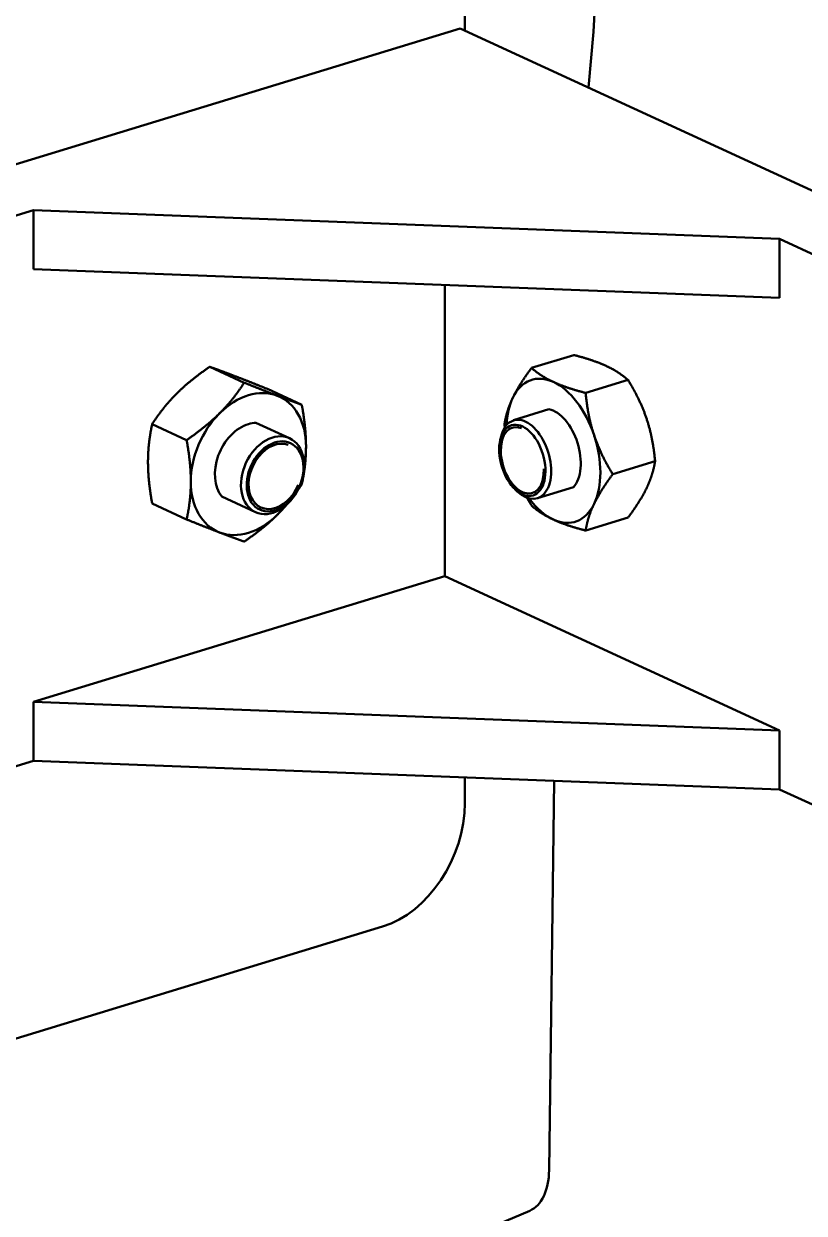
# Model space of a CAD drawing. Header units: inches. Extents: x -122986 to 27550, y -4965 to 6170.
# Drawn here: x 2909.3 to 2946.1, y 686.6 to 742.7 of the extents above; entities that cross this region are included whole.
import ezdxf

# ---------------------------------------------------------------- set-up
doc = ezdxf.new("R2010")
doc.units = ezdxf.units.IN
doc.header["$LTSCALE"] = 2
doc.header["$MEASUREMENT"] = 0
doc.layers.add('1 Đậm', color=7, linetype='Continuous', lineweight=50)

msp = doc.modelspace()

# ---------------------------------------------------------------- linework, layer by layer
at = {"layer": '1 Đậm', "lineweight": 50}
for p, q in [((2930.116, 752.29), (2930.116, 742.36)), ((2902.744, 734.17), (2929.89, 742.464)), ((2929.89, 742.464), (2951.983, 732.273)), ((2907.451, 733.188), (2909.778, 733.899)), ((2909.778, 733.899), (2909.778, 731.119)), ((2944.949, 732.544), (2909.778, 733.899)), ((2944.949, 732.544), (2944.949, 729.764)), ((2944.949, 732.544), (2946.842, 731.671)), ((2944.949, 729.764), (2909.778, 731.119)), ((2929.168, 730.371), (2929.168, 716.652)), ((2933.257, 726.462), (2935.254, 727.072)), ((2919.714, 725.767), (2918.089, 726.517)), ((2935.808, 725.285), (2937.805, 725.895)), ((2922.429, 724.724), (2920.803, 725.474)), ((2932.408, 724.008), (2934.074, 724.517)), ((2920.268, 723.88), (2921.851, 723.149)), ((2916.999, 723.065), (2915.374, 723.815)), ((2931.808, 723.187), (2931.776, 723.038)), ((2937.083, 721.453), (2939.08, 722.063)), ((2932.475, 720.75), (2932.585, 720.645)), ((2933.532, 720.318), (2935.234, 720.838)), ((2916.999, 719.319), (2915.374, 720.069)), ((2918.66, 720.395), (2920.244, 719.664)), ((2935.808, 718.797), (2937.805, 719.407)), ((2929.168, 716.652), (2909.778, 710.728)), ((2944.949, 709.373), (2929.168, 716.652)), ((2909.778, 707.947), (2909.778, 710.728)), ((2909.778, 710.728), (2944.949, 709.373)), ((2944.949, 706.592), (2944.949, 709.373)), ((2909.778, 707.947), (2907.451, 707.236)), ((2909.778, 707.947), (2944.949, 706.592)), ((2930.116, 707.164), (2930.116, 705.947)), ((2934.085, 688.643), (2934.317, 707.002)), ((2944.949, 706.592), (2946.842, 705.719)), ((2926.238, 700.128), (2900.903, 692.387)), ((2906.486, 675.428), (2933.169, 686.735))]:
    msp.add_line(p, q, dxfattribs=at)
for points in [[(2935.949, 739.679), (2936.182, 742.307), (2936.315, 744.944)], [(2936.772, 726.558), (2936.746, 726.57), (2936.719, 726.582), (2936.693, 726.593), (2936.666, 726.605), (2936.64, 726.617), (2936.613, 726.628), (2936.586, 726.64), (2936.558, 726.651), (2936.531, 726.662), (2936.503, 726.674), (2936.475, 726.685), (2936.447, 726.696), (2936.418, 726.707), (2936.39, 726.718), (2936.361, 726.729), (2936.332, 726.74), (2936.303, 726.751), (2936.274, 726.761), (2936.244, 726.772), (2936.215, 726.783), (2936.185, 726.793), (2936.155, 726.804), (2936.125, 726.814), (2936.094, 726.824), (2936.064, 726.835), (2936.033, 726.845), (2936.002, 726.855), (2935.971, 726.865), (2935.94, 726.875), (2935.909, 726.885), (2935.877, 726.895), (2935.845, 726.905), (2935.814, 726.915), (2935.782, 726.924), (2935.749, 726.934), (2935.717, 726.944), (2935.685, 726.953), (2935.652, 726.963), (2935.619, 726.972), (2935.587, 726.982), (2935.554, 726.991), (2935.521, 727), (2935.488, 727.009), (2935.454, 727.019), (2935.421, 727.028), (2935.388, 727.037), (2935.354, 727.046), (2935.321, 727.055), (2935.287, 727.063), (2935.254, 727.072)], [(2918.089, 726.517), (2918.055, 726.494), (2918.021, 726.471), (2917.988, 726.447), (2917.954, 726.424), (2917.92, 726.4), (2917.887, 726.377), (2917.854, 726.353), (2917.821, 726.33), (2917.788, 726.306), (2917.755, 726.282), (2917.722, 726.258), (2917.689, 726.234), (2917.656, 726.21), (2917.624, 726.186), (2917.591, 726.162), (2917.559, 726.137), (2917.527, 726.113), (2917.495, 726.089), (2917.462, 726.064), (2917.431, 726.039), (2917.399, 726.015), (2917.367, 725.99), (2917.336, 725.965), (2917.304, 725.94), (2917.273, 725.915), (2917.242, 725.89), (2917.211, 725.865), (2917.18, 725.839), (2917.149, 725.814), (2917.118, 725.788), (2917.088, 725.763), (2917.057, 725.737), (2917.027, 725.711), (2916.997, 725.685), (2916.967, 725.659), (2916.937, 725.633), (2916.907, 725.607), (2916.878, 725.581), (2916.848, 725.554), (2916.819, 725.528), (2916.79, 725.501), (2916.761, 725.475), (2916.732, 725.448), (2916.703, 725.421), (2916.675, 725.394), (2916.646, 725.367), (2916.618, 725.339), (2916.59, 725.312), (2916.562, 725.285), (2916.534, 725.257)], [(2919.249, 726.086), (2919.221, 726.097), (2919.194, 726.108), (2919.166, 726.118), (2919.139, 726.128), (2919.112, 726.139), (2919.086, 726.149), (2919.059, 726.159), (2919.033, 726.169), (2919.007, 726.179), (2918.981, 726.189), (2918.955, 726.198), (2918.93, 726.208), (2918.904, 726.218), (2918.879, 726.227), (2918.854, 726.236), (2918.83, 726.246), (2918.805, 726.255), (2918.781, 726.264), (2918.757, 726.273), (2918.733, 726.282), (2918.709, 726.291), (2918.685, 726.3), (2918.662, 726.309), (2918.639, 726.317), (2918.616, 726.326), (2918.593, 726.334), (2918.57, 726.343), (2918.547, 726.351), (2918.525, 726.359), (2918.503, 726.367), (2918.481, 726.375), (2918.459, 726.384), (2918.437, 726.391), (2918.415, 726.399), (2918.394, 726.407), (2918.372, 726.415), (2918.351, 726.423), (2918.33, 726.43), (2918.309, 726.438), (2918.289, 726.445), (2918.268, 726.453), (2918.248, 726.46), (2918.227, 726.468), (2918.207, 726.475), (2918.187, 726.482), (2918.167, 726.489), (2918.147, 726.496), (2918.128, 726.503), (2918.108, 726.51), (2918.089, 726.517)], [(2920.803, 725.474), (2920.77, 725.487), (2920.736, 725.501), (2920.702, 725.514), (2920.669, 725.528), (2920.635, 725.541), (2920.602, 725.554), (2920.568, 725.568), (2920.535, 725.581), (2920.502, 725.594), (2920.469, 725.607), (2920.436, 725.62), (2920.404, 725.633), (2920.371, 725.646), (2920.338, 725.659), (2920.306, 725.672), (2920.273, 725.685), (2920.241, 725.698), (2920.209, 725.711), (2920.177, 725.723), (2920.145, 725.736), (2920.113, 725.749), (2920.082, 725.761), (2920.05, 725.774), (2920.019, 725.786), (2919.987, 725.798), (2919.956, 725.811), (2919.925, 725.823), (2919.894, 725.835), (2919.864, 725.847), (2919.833, 725.859), (2919.802, 725.871), (2919.772, 725.883), (2919.742, 725.895), (2919.712, 725.907), (2919.682, 725.919), (2919.652, 725.93), (2919.622, 725.942), (2919.592, 725.953), (2919.563, 725.965), (2919.534, 725.976), (2919.505, 725.988), (2919.476, 725.999), (2919.447, 726.01), (2919.418, 726.021), (2919.389, 726.032), (2919.361, 726.043), (2919.333, 726.054), (2919.305, 726.065), (2919.277, 726.076), (2919.249, 726.086)], [(2933.257, 726.462), (2933.235, 726.433), (2933.214, 726.405), (2933.193, 726.376), (2933.172, 726.347), (2933.151, 726.318), (2933.13, 726.29), (2933.11, 726.261), (2933.089, 726.233), (2933.069, 726.204), (2933.049, 726.176), (2933.029, 726.147), (2933.009, 726.119), (2932.989, 726.09), (2932.969, 726.062), (2932.95, 726.033), (2932.931, 726.005), (2932.911, 725.977), (2932.892, 725.948), (2932.874, 725.92), (2932.855, 725.892), (2932.836, 725.863), (2932.818, 725.835), (2932.8, 725.807), (2932.782, 725.779), (2932.764, 725.751), (2932.746, 725.723), (2932.728, 725.695), (2932.711, 725.667), (2932.694, 725.639), (2932.677, 725.611), (2932.66, 725.583), (2932.643, 725.555), (2932.627, 725.527), (2932.611, 725.5), (2932.595, 725.472), (2932.579, 725.444), (2932.563, 725.416), (2932.547, 725.389), (2932.532, 725.361), (2932.517, 725.334), (2932.502, 725.306), (2932.487, 725.279), (2932.473, 725.251), (2932.458, 725.224), (2932.444, 725.196), (2932.43, 725.169), (2932.416, 725.142), (2932.403, 725.115), (2932.389, 725.087), (2932.376, 725.06)], [(2934.29, 725.8), (2934.264, 725.812), (2934.238, 725.824), (2934.213, 725.836), (2934.188, 725.848), (2934.163, 725.86), (2934.138, 725.872), (2934.114, 725.885), (2934.09, 725.897), (2934.066, 725.909), (2934.042, 725.922), (2934.019, 725.934), (2933.995, 725.947), (2933.972, 725.96), (2933.95, 725.972), (2933.927, 725.985), (2933.904, 725.998), (2933.882, 726.011), (2933.86, 726.024), (2933.838, 726.037), (2933.817, 726.05), (2933.795, 726.063), (2933.774, 726.076), (2933.753, 726.089), (2933.733, 726.103), (2933.712, 726.116), (2933.692, 726.129), (2933.671, 726.143), (2933.651, 726.156), (2933.631, 726.17), (2933.612, 726.183), (2933.592, 726.197), (2933.573, 726.21), (2933.554, 726.224), (2933.535, 726.238), (2933.516, 726.252), (2933.498, 726.266), (2933.479, 726.279), (2933.461, 726.293), (2933.443, 726.307), (2933.425, 726.321), (2933.408, 726.335), (2933.39, 726.349), (2933.373, 726.363), (2933.356, 726.377), (2933.339, 726.391), (2933.322, 726.406), (2933.305, 726.42), (2933.289, 726.434), (2933.273, 726.448), (2933.257, 726.462)], [(2936.772, 726.558), (2936.797, 726.546), (2936.823, 726.534), (2936.848, 726.522), (2936.873, 726.51), (2936.898, 726.497), (2936.923, 726.485), (2936.948, 726.473), (2936.972, 726.46), (2936.996, 726.448), (2937.02, 726.435), (2937.044, 726.422), (2937.068, 726.409), (2937.091, 726.397), (2937.114, 726.384), (2937.137, 726.371), (2937.16, 726.358), (2937.182, 726.345), (2937.204, 726.332), (2937.226, 726.319), (2937.248, 726.305), (2937.269, 726.292), (2937.291, 726.279), (2937.312, 726.266), (2937.332, 726.253), (2937.353, 726.239), (2937.373, 726.226), (2937.393, 726.212), (2937.413, 726.199), (2937.433, 726.186), (2937.453, 726.172), (2937.472, 726.158), (2937.491, 726.145), (2937.51, 726.131), (2937.529, 726.118), (2937.547, 726.104), (2937.566, 726.09), (2937.584, 726.077), (2937.602, 726.063), (2937.62, 726.049), (2937.637, 726.035), (2937.655, 726.021), (2937.672, 726.007), (2937.689, 725.994), (2937.706, 725.98), (2937.723, 725.966), (2937.74, 725.952), (2937.756, 725.938), (2937.772, 725.924), (2937.789, 725.91), (2937.805, 725.895)], [(2919.714, 725.767), (2919.695, 725.738), (2919.675, 725.708), (2919.655, 725.678), (2919.635, 725.648), (2919.615, 725.619), (2919.595, 725.589), (2919.575, 725.559), (2919.555, 725.53), (2919.534, 725.5), (2919.514, 725.47), (2919.493, 725.441), (2919.472, 725.412), (2919.451, 725.382), (2919.43, 725.353), (2919.408, 725.323), (2919.387, 725.294), (2919.365, 725.265), (2919.343, 725.236), (2919.322, 725.206), (2919.299, 725.177), (2919.277, 725.148), (2919.255, 725.119), (2919.232, 725.09), (2919.209, 725.061), (2919.186, 725.032), (2919.163, 725.003), (2919.14, 724.975), (2919.117, 724.946), (2919.093, 724.917), (2919.069, 724.888), (2919.045, 724.86), (2919.021, 724.831), (2918.997, 724.803), (2918.972, 724.774), (2918.948, 724.746), (2918.923, 724.717), (2918.898, 724.689), (2918.873, 724.661), (2918.847, 724.632), (2918.821, 724.604), (2918.796, 724.576), (2918.77, 724.548), (2918.743, 724.52), (2918.717, 724.492), (2918.69, 724.464), (2918.663, 724.436), (2918.636, 724.408), (2918.609, 724.381), (2918.582, 724.353), (2918.554, 724.325)], [(2921.269, 725.155), (2921.241, 725.165), (2921.213, 725.176), (2921.185, 725.187), (2921.156, 725.198), (2921.128, 725.209), (2921.099, 725.22), (2921.07, 725.231), (2921.042, 725.242), (2921.012, 725.254), (2920.983, 725.265), (2920.954, 725.276), (2920.924, 725.288), (2920.895, 725.299), (2920.865, 725.311), (2920.835, 725.323), (2920.805, 725.335), (2920.775, 725.346), (2920.745, 725.358), (2920.714, 725.37), (2920.684, 725.382), (2920.653, 725.394), (2920.622, 725.406), (2920.591, 725.419), (2920.56, 725.431), (2920.529, 725.443), (2920.498, 725.455), (2920.466, 725.468), (2920.435, 725.48), (2920.403, 725.493), (2920.371, 725.505), (2920.339, 725.518), (2920.307, 725.531), (2920.275, 725.543), (2920.243, 725.556), (2920.211, 725.569), (2920.178, 725.582), (2920.146, 725.595), (2920.113, 725.608), (2920.08, 725.621), (2920.047, 725.634), (2920.015, 725.647), (2919.982, 725.66), (2919.948, 725.674), (2919.915, 725.687), (2919.882, 725.7), (2919.848, 725.714), (2919.815, 725.727), (2919.781, 725.74), (2919.748, 725.754), (2919.714, 725.767)], [(2934.29, 725.8), (2934.316, 725.788), (2934.342, 725.776), (2934.368, 725.764), (2934.395, 725.752), (2934.422, 725.741), (2934.449, 725.729), (2934.476, 725.718), (2934.504, 725.706), (2934.532, 725.695), (2934.56, 725.683), (2934.588, 725.672), (2934.617, 725.661), (2934.645, 725.649), (2934.674, 725.638), (2934.703, 725.627), (2934.733, 725.616), (2934.762, 725.605), (2934.792, 725.595), (2934.821, 725.584), (2934.851, 725.573), (2934.881, 725.563), (2934.911, 725.552), (2934.942, 725.542), (2934.972, 725.531), (2935.003, 725.521), (2935.034, 725.511), (2935.064, 725.501), (2935.095, 725.491), (2935.127, 725.481), (2935.158, 725.471), (2935.189, 725.461), (2935.221, 725.451), (2935.252, 725.442), (2935.284, 725.432), (2935.316, 725.422), (2935.348, 725.413), (2935.38, 725.403), (2935.412, 725.394), (2935.445, 725.384), (2935.477, 725.375), (2935.51, 725.366), (2935.542, 725.357), (2935.575, 725.348), (2935.608, 725.339), (2935.641, 725.33), (2935.674, 725.321), (2935.707, 725.312), (2935.741, 725.303), (2935.774, 725.294), (2935.808, 725.285)], [(2938.685, 724.053), (2938.672, 724.092), (2938.658, 724.131), (2938.645, 724.17), (2938.631, 724.209), (2938.617, 724.248), (2938.603, 724.287), (2938.588, 724.325), (2938.574, 724.364), (2938.559, 724.402), (2938.544, 724.441), (2938.529, 724.479), (2938.513, 724.517), (2938.498, 724.555), (2938.482, 724.593), (2938.466, 724.63), (2938.45, 724.668), (2938.434, 724.706), (2938.417, 724.743), (2938.401, 724.78), (2938.384, 724.818), (2938.367, 724.855), (2938.349, 724.892), (2938.332, 724.929), (2938.315, 724.966), (2938.297, 725.002), (2938.279, 725.039), (2938.261, 725.076), (2938.243, 725.112), (2938.224, 725.149), (2938.206, 725.185), (2938.187, 725.221), (2938.168, 725.258), (2938.149, 725.294), (2938.13, 725.33), (2938.111, 725.366), (2938.091, 725.401), (2938.072, 725.437), (2938.052, 725.473), (2938.032, 725.508), (2938.012, 725.544), (2937.992, 725.579), (2937.972, 725.615), (2937.951, 725.65), (2937.931, 725.685), (2937.91, 725.721), (2937.889, 725.756), (2937.868, 725.791), (2937.847, 725.826), (2937.826, 725.861), (2937.805, 725.895)], [(2916.534, 725.257), (2916.507, 725.229), (2916.479, 725.202), (2916.452, 725.174), (2916.425, 725.146), (2916.398, 725.118), (2916.371, 725.09), (2916.345, 725.062), (2916.318, 725.034), (2916.292, 725.006), (2916.266, 724.978), (2916.241, 724.949), (2916.215, 724.921), (2916.19, 724.893), (2916.165, 724.864), (2916.14, 724.836), (2916.115, 724.807), (2916.091, 724.779), (2916.066, 724.75), (2916.042, 724.722), (2916.018, 724.693), (2915.994, 724.664), (2915.971, 724.636), (2915.947, 724.607), (2915.924, 724.578), (2915.901, 724.549), (2915.878, 724.52), (2915.855, 724.491), (2915.833, 724.462), (2915.81, 724.433), (2915.788, 724.404), (2915.766, 724.375), (2915.744, 724.346), (2915.722, 724.317), (2915.701, 724.287), (2915.679, 724.258), (2915.658, 724.229), (2915.637, 724.199), (2915.616, 724.17), (2915.595, 724.141), (2915.574, 724.111), (2915.553, 724.082), (2915.533, 724.052), (2915.513, 724.023), (2915.493, 723.993), (2915.472, 723.963), (2915.453, 723.934), (2915.433, 723.904), (2915.413, 723.874), (2915.394, 723.845), (2915.374, 723.815)], [(2922.429, 724.724), (2922.409, 724.731), (2922.39, 724.738), (2922.37, 724.745), (2922.35, 724.752), (2922.33, 724.759), (2922.31, 724.766), (2922.29, 724.774), (2922.269, 724.781), (2922.249, 724.788), (2922.228, 724.796), (2922.207, 724.803), (2922.187, 724.811), (2922.166, 724.819), (2922.144, 724.826), (2922.123, 724.834), (2922.102, 724.842), (2922.08, 724.85), (2922.058, 724.858), (2922.036, 724.866), (2922.014, 724.874), (2921.992, 724.882), (2921.969, 724.89), (2921.947, 724.899), (2921.924, 724.907), (2921.901, 724.916), (2921.878, 724.924), (2921.855, 724.933), (2921.831, 724.942), (2921.808, 724.95), (2921.784, 724.959), (2921.76, 724.968), (2921.736, 724.977), (2921.712, 724.986), (2921.687, 724.996), (2921.662, 725.005), (2921.637, 725.014), (2921.612, 725.024), (2921.587, 725.033), (2921.562, 725.043), (2921.536, 725.053), (2921.51, 725.062), (2921.484, 725.072), (2921.458, 725.082), (2921.431, 725.092), (2921.405, 725.102), (2921.378, 725.113), (2921.351, 725.123), (2921.324, 725.133), (2921.296, 725.144), (2921.269, 725.155)], [(2932.376, 725.06), (2932.363, 725.033), (2932.351, 725.006), (2932.338, 724.979), (2932.326, 724.952), (2932.314, 724.926), (2932.302, 724.899), (2932.291, 724.872), (2932.279, 724.846), (2932.268, 724.819), (2932.257, 724.793), (2932.246, 724.767), (2932.236, 724.741), (2932.226, 724.714), (2932.216, 724.689), (2932.206, 724.663), (2932.196, 724.637), (2932.187, 724.611), (2932.178, 724.586), (2932.169, 724.56), (2932.16, 724.535), (2932.151, 724.509), (2932.143, 724.484), (2932.135, 724.459), (2932.127, 724.434), (2932.119, 724.409), (2932.112, 724.384), (2932.104, 724.359), (2932.097, 724.334), (2932.09, 724.309), (2932.083, 724.285), (2932.077, 724.26), (2932.07, 724.236), (2932.064, 724.211), (2932.058, 724.187), (2932.052, 724.163), (2932.046, 724.138), (2932.04, 724.114), (2932.035, 724.09), (2932.029, 724.066), (2932.024, 724.042), (2932.019, 724.018), (2932.014, 723.995), (2932.01, 723.971), (2932.005, 723.947), (2932.001, 723.924), (2931.997, 723.9), (2931.993, 723.877), (2931.989, 723.853), (2931.985, 723.83), (2931.981, 723.806)], [(2936.203, 723.295), (2936.19, 723.334), (2936.177, 723.373), (2936.165, 723.413), (2936.153, 723.452), (2936.141, 723.491), (2936.129, 723.531), (2936.117, 723.57), (2936.106, 723.61), (2936.095, 723.649), (2936.084, 723.689), (2936.073, 723.728), (2936.063, 723.768), (2936.052, 723.808), (2936.042, 723.847), (2936.032, 723.887), (2936.023, 723.926), (2936.014, 723.966), (2936.004, 724.006), (2935.995, 724.045), (2935.987, 724.085), (2935.978, 724.125), (2935.97, 724.165), (2935.962, 724.205), (2935.954, 724.244), (2935.946, 724.284), (2935.938, 724.324), (2935.931, 724.364), (2935.924, 724.404), (2935.917, 724.444), (2935.91, 724.484), (2935.903, 724.524), (2935.897, 724.563), (2935.89, 724.603), (2935.884, 724.643), (2935.878, 724.683), (2935.872, 724.723), (2935.867, 724.763), (2935.861, 724.804), (2935.856, 724.844), (2935.851, 724.884), (2935.846, 724.924), (2935.841, 724.964), (2935.836, 725.004), (2935.832, 725.044), (2935.827, 725.084), (2935.823, 725.124), (2935.819, 725.165), (2935.815, 725.205), (2935.811, 725.245), (2935.808, 725.285)], [(2922.626, 722.76), (2922.626, 722.798), (2922.626, 722.836), (2922.625, 722.874), (2922.625, 722.912), (2922.624, 722.951), (2922.623, 722.989), (2922.622, 723.027), (2922.62, 723.066), (2922.619, 723.104), (2922.617, 723.143), (2922.615, 723.181), (2922.613, 723.22), (2922.611, 723.259), (2922.609, 723.298), (2922.607, 723.336), (2922.604, 723.375), (2922.601, 723.414), (2922.598, 723.453), (2922.595, 723.492), (2922.592, 723.532), (2922.588, 723.571), (2922.585, 723.61), (2922.581, 723.649), (2922.577, 723.689), (2922.573, 723.728), (2922.569, 723.767), (2922.565, 723.807), (2922.56, 723.846), (2922.555, 723.886), (2922.551, 723.926), (2922.546, 723.965), (2922.541, 724.005), (2922.535, 724.045), (2922.53, 724.085), (2922.525, 724.125), (2922.519, 724.165), (2922.513, 724.205), (2922.507, 724.245), (2922.502, 724.285), (2922.495, 724.325), (2922.489, 724.365), (2922.483, 724.405), (2922.477, 724.445), (2922.47, 724.484), (2922.463, 724.524), (2922.457, 724.564), (2922.45, 724.604), (2922.443, 724.644), (2922.436, 724.684), (2922.429, 724.724)], [(2918.554, 724.325), (2918.526, 724.298), (2918.498, 724.27), (2918.47, 724.243), (2918.442, 724.216), (2918.413, 724.188), (2918.385, 724.161), (2918.356, 724.134), (2918.327, 724.107), (2918.298, 724.081), (2918.269, 724.054), (2918.239, 724.027), (2918.21, 724.001), (2918.18, 723.975), (2918.15, 723.948), (2918.12, 723.922), (2918.09, 723.896), (2918.06, 723.87), (2918.03, 723.844), (2918, 723.819), (2917.969, 723.793), (2917.938, 723.768), (2917.907, 723.742), (2917.877, 723.717), (2917.845, 723.692), (2917.814, 723.666), (2917.783, 723.641), (2917.752, 723.616), (2917.72, 723.592), (2917.688, 723.567), (2917.657, 723.542), (2917.625, 723.517), (2917.593, 723.493), (2917.561, 723.469), (2917.528, 723.444), (2917.496, 723.42), (2917.464, 723.396), (2917.431, 723.372), (2917.398, 723.348), (2917.366, 723.324), (2917.333, 723.3), (2917.3, 723.276), (2917.267, 723.252), (2917.234, 723.229), (2917.201, 723.205), (2917.167, 723.182), (2917.134, 723.158), (2917.1, 723.135), (2917.067, 723.111), (2917.033, 723.088), (2916.999, 723.065)], [(2939.08, 722.063), (2939.076, 722.103), (2939.073, 722.144), (2939.069, 722.184), (2939.064, 722.224), (2939.06, 722.265), (2939.056, 722.305), (2939.051, 722.345), (2939.047, 722.385), (2939.042, 722.425), (2939.037, 722.466), (2939.032, 722.506), (2939.026, 722.546), (2939.021, 722.586), (2939.015, 722.626), (2939.009, 722.666), (2939.003, 722.706), (2938.997, 722.746), (2938.991, 722.786), (2938.984, 722.826), (2938.978, 722.866), (2938.971, 722.906), (2938.964, 722.946), (2938.957, 722.986), (2938.949, 723.026), (2938.942, 723.065), (2938.934, 723.105), (2938.926, 723.145), (2938.918, 723.185), (2938.909, 723.225), (2938.901, 723.264), (2938.892, 723.304), (2938.883, 723.344), (2938.874, 723.383), (2938.865, 723.423), (2938.855, 723.463), (2938.845, 723.502), (2938.835, 723.542), (2938.825, 723.581), (2938.814, 723.621), (2938.804, 723.66), (2938.793, 723.7), (2938.782, 723.739), (2938.77, 723.778), (2938.759, 723.818), (2938.747, 723.857), (2938.735, 723.896), (2938.723, 723.936), (2938.71, 723.975), (2938.698, 724.014), (2938.685, 724.053)], [(2915.374, 723.815), (2915.367, 723.782), (2915.36, 723.748), (2915.353, 723.715), (2915.346, 723.681), (2915.339, 723.647), (2915.333, 723.614), (2915.326, 723.58), (2915.32, 723.546), (2915.314, 723.511), (2915.307, 723.477), (2915.301, 723.443), (2915.295, 723.408), (2915.289, 723.374), (2915.284, 723.339), (2915.278, 723.304), (2915.273, 723.269), (2915.267, 723.234), (2915.262, 723.199), (2915.257, 723.164), (2915.252, 723.129), (2915.247, 723.094), (2915.243, 723.059), (2915.238, 723.023), (2915.234, 722.988), (2915.23, 722.952), (2915.226, 722.916), (2915.222, 722.881), (2915.218, 722.845), (2915.214, 722.809), (2915.211, 722.773), (2915.208, 722.737), (2915.205, 722.701), (2915.202, 722.664), (2915.199, 722.628), (2915.196, 722.592), (2915.194, 722.555), (2915.191, 722.518), (2915.189, 722.482), (2915.187, 722.445), (2915.185, 722.408), (2915.184, 722.371), (2915.182, 722.334), (2915.181, 722.296), (2915.18, 722.259), (2915.179, 722.222), (2915.178, 722.184), (2915.178, 722.146), (2915.177, 722.109), (2915.177, 722.071), (2915.177, 722.033)], [(2931.981, 723.806), (2931.981, 723.803), (2931.982, 723.8), (2931.982, 723.797), (2931.982, 723.794), (2931.982, 723.791), (2931.983, 723.788), (2931.983, 723.785), (2931.983, 723.782), (2931.984, 723.779), (2931.984, 723.776), (2931.984, 723.773), (2931.984, 723.77), (2931.985, 723.767), (2931.985, 723.764), (2931.985, 723.761), (2931.986, 723.758), (2931.986, 723.755), (2931.986, 723.752), (2931.986, 723.749), (2931.987, 723.746), (2931.987, 723.743), (2931.987, 723.739), (2931.988, 723.736), (2931.988, 723.733), (2931.988, 723.73), (2931.988, 723.727), (2931.989, 723.724), (2931.989, 723.721), (2931.989, 723.718), (2931.99, 723.715), (2931.99, 723.712), (2931.99, 723.709), (2931.991, 723.706), (2931.991, 723.703), (2931.991, 723.7), (2931.991, 723.697), (2931.992, 723.694), (2931.992, 723.691), (2931.992, 723.688), (2931.993, 723.685), (2931.993, 723.682), (2931.993, 723.679), (2931.994, 723.676), (2931.994, 723.672), (2931.994, 723.669), (2931.994, 723.666), (2931.995, 723.663), (2931.995, 723.66), (2931.995, 723.657), (2931.996, 723.654)], [(2937.083, 721.453), (2937.062, 721.488), (2937.041, 721.523), (2937.019, 721.558), (2936.998, 721.593), (2936.978, 721.628), (2936.957, 721.663), (2936.936, 721.699), (2936.916, 721.734), (2936.896, 721.77), (2936.875, 721.805), (2936.855, 721.841), (2936.835, 721.876), (2936.816, 721.912), (2936.796, 721.948), (2936.777, 721.984), (2936.757, 722.02), (2936.738, 722.056), (2936.719, 722.092), (2936.7, 722.128), (2936.681, 722.164), (2936.663, 722.201), (2936.644, 722.237), (2936.626, 722.274), (2936.608, 722.31), (2936.59, 722.347), (2936.573, 722.384), (2936.555, 722.421), (2936.538, 722.458), (2936.52, 722.495), (2936.503, 722.532), (2936.487, 722.569), (2936.47, 722.606), (2936.453, 722.644), (2936.437, 722.681), (2936.421, 722.719), (2936.405, 722.757), (2936.389, 722.794), (2936.374, 722.832), (2936.359, 722.87), (2936.343, 722.908), (2936.328, 722.947), (2936.314, 722.985), (2936.299, 723.023), (2936.285, 723.062), (2936.271, 723.1), (2936.257, 723.139), (2936.243, 723.178), (2936.229, 723.217), (2936.216, 723.256), (2936.203, 723.295)], [(2916.999, 723.065), (2917.007, 723.025), (2917.014, 722.985), (2917.021, 722.945), (2917.027, 722.906), (2917.034, 722.866), (2917.041, 722.826), (2917.047, 722.786), (2917.054, 722.746), (2917.06, 722.706), (2917.066, 722.666), (2917.072, 722.626), (2917.078, 722.586), (2917.084, 722.546), (2917.09, 722.506), (2917.095, 722.466), (2917.101, 722.426), (2917.106, 722.386), (2917.111, 722.346), (2917.116, 722.307), (2917.121, 722.267), (2917.126, 722.227), (2917.131, 722.188), (2917.135, 722.148), (2917.14, 722.109), (2917.144, 722.069), (2917.148, 722.03), (2917.152, 721.99), (2917.156, 721.951), (2917.159, 721.912), (2917.163, 721.873), (2917.166, 721.834), (2917.169, 721.795), (2917.172, 721.755), (2917.175, 721.717), (2917.177, 721.678), (2917.18, 721.639), (2917.182, 721.6), (2917.184, 721.561), (2917.186, 721.523), (2917.188, 721.484), (2917.19, 721.445), (2917.191, 721.407), (2917.192, 721.368), (2917.194, 721.33), (2917.195, 721.292), (2917.195, 721.254), (2917.196, 721.215), (2917.196, 721.177), (2917.197, 721.139), (2917.197, 721.101)], [(2922.626, 722.76), (2922.626, 722.722), (2922.626, 722.684), (2922.625, 722.646), (2922.625, 722.608), (2922.624, 722.571), (2922.623, 722.533), (2922.622, 722.495), (2922.62, 722.458), (2922.619, 722.42), (2922.617, 722.383), (2922.615, 722.346), (2922.613, 722.308), (2922.611, 722.271), (2922.609, 722.234), (2922.606, 722.197), (2922.604, 722.16), (2922.601, 722.123), (2922.598, 722.087), (2922.595, 722.05), (2922.591, 722.014), (2922.588, 721.978), (2922.584, 721.942), (2922.58, 721.906), (2922.576, 721.87), (2922.572, 721.834), (2922.568, 721.799), (2922.564, 721.763), (2922.559, 721.728), (2922.555, 721.693), (2922.55, 721.658), (2922.545, 721.623), (2922.54, 721.588), (2922.535, 721.553), (2922.529, 721.518), (2922.524, 721.484), (2922.518, 721.45), (2922.513, 721.415), (2922.507, 721.381), (2922.501, 721.347), (2922.495, 721.313), (2922.489, 721.279), (2922.483, 721.245), (2922.476, 721.211), (2922.47, 721.178), (2922.463, 721.144), (2922.456, 721.111), (2922.45, 721.078), (2922.443, 721.044), (2922.436, 721.011), (2922.429, 720.978)], [(2915.177, 722.033), (2915.177, 721.995), (2915.177, 721.957), (2915.178, 721.918), (2915.178, 721.88), (2915.179, 721.842), (2915.18, 721.803), (2915.181, 721.764), (2915.182, 721.726), (2915.184, 721.687), (2915.186, 721.648), (2915.187, 721.609), (2915.189, 721.57), (2915.192, 721.53), (2915.194, 721.491), (2915.196, 721.452), (2915.199, 721.412), (2915.202, 721.373), (2915.205, 721.334), (2915.208, 721.294), (2915.212, 721.255), (2915.215, 721.215), (2915.219, 721.176), (2915.222, 721.137), (2915.226, 721.097), (2915.23, 721.058), (2915.235, 721.018), (2915.239, 720.979), (2915.244, 720.939), (2915.248, 720.9), (2915.253, 720.86), (2915.258, 720.821), (2915.263, 720.781), (2915.268, 720.742), (2915.273, 720.702), (2915.279, 720.663), (2915.284, 720.623), (2915.29, 720.584), (2915.296, 720.544), (2915.302, 720.505), (2915.308, 720.465), (2915.314, 720.425), (2915.32, 720.386), (2915.327, 720.346), (2915.333, 720.307), (2915.34, 720.267), (2915.346, 720.227), (2915.353, 720.188), (2915.36, 720.148), (2915.367, 720.109), (2915.374, 720.069)], [(2938.685, 720.809), (2938.698, 720.836), (2938.71, 720.863), (2938.723, 720.89), (2938.735, 720.917), (2938.747, 720.944), (2938.759, 720.971), (2938.771, 720.997), (2938.782, 721.024), (2938.793, 721.05), (2938.804, 721.077), (2938.815, 721.103), (2938.825, 721.129), (2938.835, 721.155), (2938.845, 721.181), (2938.855, 721.207), (2938.865, 721.233), (2938.874, 721.258), (2938.883, 721.284), (2938.892, 721.31), (2938.901, 721.335), (2938.91, 721.36), (2938.918, 721.386), (2938.926, 721.411), (2938.934, 721.436), (2938.942, 721.461), (2938.949, 721.486), (2938.957, 721.511), (2938.964, 721.536), (2938.971, 721.56), (2938.978, 721.585), (2938.985, 721.609), (2938.991, 721.634), (2938.997, 721.658), (2939.004, 721.683), (2939.009, 721.707), (2939.015, 721.731), (2939.021, 721.755), (2939.026, 721.779), (2939.032, 721.803), (2939.037, 721.827), (2939.042, 721.851), (2939.047, 721.875), (2939.051, 721.899), (2939.056, 721.922), (2939.06, 721.946), (2939.065, 721.969), (2939.069, 721.993), (2939.073, 722.016), (2939.076, 722.04), (2939.08, 722.063)], [(2917.197, 721.101), (2917.197, 721.063), (2917.196, 721.025), (2917.196, 720.987), (2917.195, 720.95), (2917.195, 720.912), (2917.194, 720.874), (2917.192, 720.837), (2917.191, 720.799), (2917.19, 720.762), (2917.188, 720.724), (2917.186, 720.687), (2917.184, 720.65), (2917.182, 720.612), (2917.18, 720.575), (2917.177, 720.538), (2917.174, 720.501), (2917.171, 720.465), (2917.168, 720.428), (2917.165, 720.391), (2917.162, 720.355), (2917.159, 720.319), (2917.155, 720.283), (2917.151, 720.247), (2917.147, 720.211), (2917.143, 720.175), (2917.139, 720.14), (2917.135, 720.104), (2917.13, 720.069), (2917.125, 720.034), (2917.121, 719.999), (2917.116, 719.964), (2917.111, 719.929), (2917.105, 719.894), (2917.1, 719.86), (2917.095, 719.825), (2917.089, 719.791), (2917.083, 719.756), (2917.078, 719.722), (2917.072, 719.688), (2917.066, 719.654), (2917.06, 719.62), (2917.053, 719.586), (2917.047, 719.553), (2917.04, 719.519), (2917.034, 719.486), (2917.027, 719.452), (2917.02, 719.419), (2917.013, 719.386), (2917.006, 719.352), (2916.999, 719.319)], [(2936.203, 720.051), (2936.216, 720.078), (2936.229, 720.105), (2936.243, 720.133), (2936.257, 720.16), (2936.271, 720.187), (2936.285, 720.215), (2936.299, 720.242), (2936.314, 720.27), (2936.329, 720.297), (2936.344, 720.325), (2936.359, 720.353), (2936.374, 720.38), (2936.39, 720.408), (2936.406, 720.436), (2936.421, 720.463), (2936.438, 720.491), (2936.454, 720.519), (2936.47, 720.547), (2936.487, 720.575), (2936.504, 720.603), (2936.521, 720.631), (2936.538, 720.658), (2936.556, 720.686), (2936.573, 720.715), (2936.591, 720.743), (2936.609, 720.771), (2936.627, 720.799), (2936.645, 720.827), (2936.663, 720.855), (2936.682, 720.883), (2936.701, 720.912), (2936.72, 720.94), (2936.739, 720.968), (2936.758, 720.996), (2936.777, 721.025), (2936.796, 721.053), (2936.816, 721.082), (2936.836, 721.11), (2936.856, 721.138), (2936.876, 721.167), (2936.896, 721.195), (2936.916, 721.224), (2936.937, 721.252), (2936.957, 721.281), (2936.978, 721.31), (2936.999, 721.338), (2937.02, 721.367), (2937.041, 721.396), (2937.062, 721.424), (2937.083, 721.453)], [(2922.082, 720.478), (2922.089, 720.488), (2922.096, 720.498), (2922.104, 720.508), (2922.111, 720.518), (2922.118, 720.528), (2922.126, 720.538), (2922.133, 720.547), (2922.14, 720.557), (2922.147, 720.567), (2922.154, 720.577), (2922.162, 720.587), (2922.169, 720.597), (2922.176, 720.607), (2922.183, 720.617), (2922.19, 720.627), (2922.197, 720.637), (2922.204, 720.647), (2922.211, 720.657), (2922.218, 720.667), (2922.225, 720.677), (2922.232, 720.687), (2922.239, 720.697), (2922.246, 720.707), (2922.253, 720.717), (2922.26, 720.727), (2922.267, 720.737), (2922.274, 720.747), (2922.281, 720.757), (2922.288, 720.767), (2922.295, 720.777), (2922.301, 720.787), (2922.308, 720.797), (2922.315, 720.807), (2922.322, 720.817), (2922.329, 720.827), (2922.335, 720.837), (2922.342, 720.847), (2922.349, 720.857), (2922.356, 720.867), (2922.362, 720.877), (2922.369, 720.887), (2922.376, 720.897), (2922.382, 720.907), (2922.389, 720.918), (2922.396, 720.928), (2922.402, 720.938), (2922.409, 720.948), (2922.415, 720.958), (2922.422, 720.968), (2922.429, 720.978)], [(2937.805, 719.407), (2937.826, 719.436), (2937.847, 719.465), (2937.868, 719.494), (2937.889, 719.522), (2937.91, 719.551), (2937.931, 719.58), (2937.951, 719.608), (2937.972, 719.637), (2937.992, 719.666), (2938.012, 719.694), (2938.032, 719.723), (2938.052, 719.751), (2938.072, 719.78), (2938.092, 719.808), (2938.111, 719.836), (2938.13, 719.865), (2938.15, 719.893), (2938.169, 719.921), (2938.188, 719.95), (2938.206, 719.978), (2938.225, 720.006), (2938.243, 720.034), (2938.261, 720.062), (2938.279, 720.091), (2938.297, 720.119), (2938.315, 720.147), (2938.333, 720.175), (2938.35, 720.203), (2938.367, 720.231), (2938.384, 720.259), (2938.401, 720.287), (2938.418, 720.314), (2938.434, 720.342), (2938.45, 720.37), (2938.467, 720.398), (2938.483, 720.425), (2938.498, 720.453), (2938.514, 720.481), (2938.529, 720.508), (2938.544, 720.536), (2938.559, 720.563), (2938.574, 720.591), (2938.589, 720.618), (2938.603, 720.646), (2938.617, 720.673), (2938.631, 720.7), (2938.645, 720.728), (2938.658, 720.755), (2938.672, 720.782), (2938.685, 720.809)], [(2921.269, 719.536), (2921.281, 719.549), (2921.294, 719.561), (2921.307, 719.574), (2921.319, 719.587), (2921.332, 719.6), (2921.345, 719.612), (2921.357, 719.625), (2921.37, 719.638), (2921.382, 719.651), (2921.395, 719.664), (2921.407, 719.677), (2921.419, 719.69), (2921.432, 719.703), (2921.444, 719.716), (2921.456, 719.729), (2921.468, 719.741), (2921.48, 719.754), (2921.492, 719.767), (2921.504, 719.78), (2921.516, 719.793), (2921.528, 719.806), (2921.54, 719.819), (2921.552, 719.832), (2921.564, 719.845), (2921.576, 719.858), (2921.587, 719.872), (2921.599, 719.885), (2921.611, 719.898), (2921.622, 719.911), (2921.634, 719.924), (2921.645, 719.937), (2921.657, 719.95), (2921.668, 719.963), (2921.68, 719.976), (2921.691, 719.989), (2921.702, 720.003), (2921.714, 720.016), (2921.725, 720.029), (2921.736, 720.042), (2921.747, 720.055), (2921.759, 720.069), (2921.77, 720.082), (2921.781, 720.095), (2921.792, 720.108), (2921.803, 720.121), (2921.814, 720.135), (2921.824, 720.148), (2921.835, 720.161), (2921.846, 720.175), (2921.857, 720.188)], [(2933.03, 720.359), (2933.035, 720.351), (2933.039, 720.344), (2933.043, 720.336), (2933.048, 720.328), (2933.052, 720.32), (2933.057, 720.313), (2933.061, 720.305), (2933.065, 720.297), (2933.07, 720.289), (2933.074, 720.282), (2933.079, 720.274), (2933.083, 720.266), (2933.088, 720.258), (2933.092, 720.251), (2933.096, 720.243), (2933.101, 720.235), (2933.105, 720.227), (2933.11, 720.22), (2933.114, 720.212), (2933.119, 720.204), (2933.123, 720.196), (2933.128, 720.189), (2933.132, 720.181), (2933.137, 720.173), (2933.141, 720.166), (2933.146, 720.158), (2933.151, 720.15), (2933.155, 720.143), (2933.16, 720.135), (2933.164, 720.127), (2933.169, 720.119), (2933.173, 720.112), (2933.178, 720.104), (2933.182, 720.096), (2933.187, 720.089), (2933.192, 720.081), (2933.196, 720.073), (2933.201, 720.066), (2933.205, 720.058), (2933.21, 720.05), (2933.215, 720.043), (2933.219, 720.035), (2933.224, 720.028), (2933.229, 720.02), (2933.233, 720.012), (2933.238, 720.005), (2933.243, 719.997), (2933.247, 719.989), (2933.252, 719.982), (2933.257, 719.974)], [(2933.257, 719.974), (2933.273, 719.96), (2933.289, 719.946), (2933.305, 719.932), (2933.322, 719.918), (2933.339, 719.903), (2933.356, 719.889), (2933.373, 719.875), (2933.39, 719.861), (2933.408, 719.847), (2933.425, 719.833), (2933.443, 719.819), (2933.461, 719.805), (2933.479, 719.791), (2933.498, 719.778), (2933.516, 719.764), (2933.535, 719.75), (2933.554, 719.736), (2933.573, 719.722), (2933.592, 719.709), (2933.612, 719.695), (2933.631, 719.682), (2933.651, 719.668), (2933.671, 719.655), (2933.692, 719.641), (2933.712, 719.628), (2933.733, 719.615), (2933.753, 719.601), (2933.774, 719.588), (2933.795, 719.575), (2933.817, 719.562), (2933.838, 719.549), (2933.86, 719.536), (2933.882, 719.523), (2933.904, 719.51), (2933.927, 719.497), (2933.95, 719.484), (2933.972, 719.472), (2933.995, 719.459), (2934.019, 719.446), (2934.042, 719.434), (2934.066, 719.421), (2934.09, 719.409), (2934.114, 719.397), (2934.138, 719.384), (2934.163, 719.372), (2934.188, 719.36), (2934.213, 719.348), (2934.238, 719.336), (2934.264, 719.324), (2934.29, 719.312)], [(2935.808, 718.797), (2935.811, 718.821), (2935.815, 718.844), (2935.819, 718.868), (2935.823, 718.891), (2935.827, 718.915), (2935.832, 718.938), (2935.836, 718.962), (2935.841, 718.986), (2935.846, 719.01), (2935.851, 719.034), (2935.856, 719.058), (2935.861, 719.082), (2935.867, 719.106), (2935.873, 719.13), (2935.878, 719.154), (2935.884, 719.178), (2935.89, 719.203), (2935.897, 719.227), (2935.903, 719.252), (2935.91, 719.276), (2935.917, 719.301), (2935.924, 719.326), (2935.931, 719.35), (2935.938, 719.375), (2935.946, 719.4), (2935.954, 719.425), (2935.962, 719.45), (2935.97, 719.476), (2935.978, 719.501), (2935.987, 719.526), (2935.996, 719.552), (2936.005, 719.577), (2936.014, 719.603), (2936.023, 719.628), (2936.033, 719.654), (2936.043, 719.68), (2936.053, 719.706), (2936.063, 719.732), (2936.073, 719.758), (2936.084, 719.784), (2936.095, 719.81), (2936.106, 719.837), (2936.117, 719.863), (2936.129, 719.89), (2936.141, 719.916), (2936.153, 719.943), (2936.165, 719.97), (2936.177, 719.997), (2936.19, 720.024), (2936.203, 720.051)], [(2919.714, 718.276), (2919.748, 718.299), (2919.782, 718.322), (2919.815, 718.346), (2919.849, 718.369), (2919.882, 718.392), (2919.916, 718.416), (2919.949, 718.44), (2919.982, 718.463), (2920.015, 718.487), (2920.048, 718.511), (2920.081, 718.535), (2920.114, 718.559), (2920.146, 718.583), (2920.179, 718.607), (2920.212, 718.631), (2920.244, 718.656), (2920.276, 718.68), (2920.308, 718.704), (2920.34, 718.729), (2920.372, 718.753), (2920.404, 718.778), (2920.436, 718.803), (2920.467, 718.828), (2920.499, 718.853), (2920.53, 718.878), (2920.561, 718.903), (2920.592, 718.928), (2920.623, 718.954), (2920.654, 718.979), (2920.684, 719.004), (2920.715, 719.03), (2920.745, 719.056), (2920.776, 719.082), (2920.806, 719.108), (2920.836, 719.134), (2920.866, 719.16), (2920.895, 719.186), (2920.925, 719.212), (2920.954, 719.239), (2920.984, 719.265), (2921.013, 719.292), (2921.042, 719.318), (2921.071, 719.345), (2921.099, 719.372), (2921.128, 719.399), (2921.156, 719.426), (2921.185, 719.453), (2921.213, 719.481), (2921.241, 719.508), (2921.269, 719.536)], [(2916.999, 719.319), (2917.033, 719.306), (2917.067, 719.292), (2917.101, 719.279), (2917.134, 719.265), (2917.168, 719.252), (2917.201, 719.239), (2917.234, 719.225), (2917.267, 719.212), (2917.301, 719.199), (2917.334, 719.186), (2917.366, 719.173), (2917.399, 719.159), (2917.432, 719.146), (2917.464, 719.134), (2917.497, 719.121), (2917.529, 719.108), (2917.562, 719.095), (2917.594, 719.082), (2917.626, 719.07), (2917.658, 719.057), (2917.689, 719.044), (2917.721, 719.032), (2917.753, 719.019), (2917.784, 719.007), (2917.815, 718.995), (2917.846, 718.982), (2917.877, 718.97), (2917.908, 718.958), (2917.939, 718.946), (2917.97, 718.934), (2918, 718.922), (2918.031, 718.91), (2918.061, 718.898), (2918.091, 718.886), (2918.121, 718.874), (2918.151, 718.863), (2918.181, 718.851), (2918.21, 718.84), (2918.24, 718.828), (2918.269, 718.817), (2918.298, 718.805), (2918.327, 718.794), (2918.356, 718.783), (2918.385, 718.772), (2918.413, 718.761), (2918.442, 718.75), (2918.47, 718.739), (2918.498, 718.728), (2918.526, 718.717), (2918.554, 718.706)], [(2934.29, 719.312), (2934.316, 719.3), (2934.342, 719.288), (2934.368, 719.276), (2934.395, 719.264), (2934.422, 719.253), (2934.449, 719.241), (2934.476, 719.23), (2934.504, 719.218), (2934.532, 719.207), (2934.56, 719.195), (2934.588, 719.184), (2934.617, 719.173), (2934.645, 719.161), (2934.674, 719.15), (2934.703, 719.139), (2934.733, 719.128), (2934.762, 719.117), (2934.792, 719.107), (2934.821, 719.096), (2934.851, 719.085), (2934.881, 719.075), (2934.911, 719.064), (2934.942, 719.054), (2934.972, 719.043), (2935.003, 719.033), (2935.034, 719.023), (2935.064, 719.013), (2935.095, 719.003), (2935.127, 718.993), (2935.158, 718.983), (2935.189, 718.973), (2935.221, 718.963), (2935.252, 718.954), (2935.284, 718.944), (2935.316, 718.934), (2935.348, 718.925), (2935.38, 718.915), (2935.412, 718.906), (2935.445, 718.897), (2935.477, 718.887), (2935.51, 718.878), (2935.542, 718.869), (2935.575, 718.86), (2935.608, 718.851), (2935.641, 718.842), (2935.674, 718.833), (2935.707, 718.824), (2935.741, 718.815), (2935.774, 718.806), (2935.808, 718.797)], [(2918.554, 718.706), (2918.582, 718.696), (2918.609, 718.685), (2918.636, 718.675), (2918.663, 718.665), (2918.69, 718.654), (2918.717, 718.644), (2918.744, 718.634), (2918.77, 718.624), (2918.796, 718.614), (2918.822, 718.604), (2918.847, 718.594), (2918.873, 718.585), (2918.898, 718.575), (2918.923, 718.566), (2918.948, 718.556), (2918.973, 718.547), (2918.998, 718.538), (2919.022, 718.529), (2919.046, 718.52), (2919.07, 718.511), (2919.094, 718.502), (2919.117, 718.493), (2919.141, 718.484), (2919.164, 718.476), (2919.187, 718.467), (2919.21, 718.459), (2919.233, 718.45), (2919.255, 718.442), (2919.278, 718.434), (2919.3, 718.425), (2919.322, 718.417), (2919.344, 718.409), (2919.366, 718.401), (2919.387, 718.393), (2919.409, 718.386), (2919.43, 718.378), (2919.451, 718.37), (2919.472, 718.363), (2919.493, 718.355), (2919.514, 718.347), (2919.535, 718.34), (2919.555, 718.333), (2919.575, 718.325), (2919.596, 718.318), (2919.616, 718.311), (2919.636, 718.304), (2919.655, 718.297), (2919.675, 718.29), (2919.695, 718.283), (2919.714, 718.276)]]:
    msp.add_lwpolyline(points, dxfattribs=at)
for centre, major_axis, ratio, start_param, end_param in [((2934.29, 722.556), (-1.023, 3.347), 0.585049, 5.80191, 6.849107), ((2934.29, 722.556), (-1.023, 3.347), 0.585049, 4.754712, 5.80191), ((2919.911, 721.931), (-1.466, -3.178), 0.718873, 3.188504, 4.235702), ((2919.911, 721.931), (-1.466, -3.178), 0.718873, 2.141307, 3.188504), ((2934.29, 722.556), (-1.023, 3.347), 0.585049, 0.565922, 1.027524), ((2934.29, 722.556), (-0.595, 1.949), 0.585049, 3.484804, 5.97008), ((2919.911, 721.931), (-1.466, -3.178), 0.718873, 4.235702, 5.282899), ((2919.911, 721.931), (-0.854, -1.85), 0.718873, 3.484804, 3.712103), ((2932.971, 722.153), (-0.561, 1.835), 0.585049, 0, 0.805765), ((2932.971, 722.153), (-0.561, 1.835), 0.585049, 2.335819, 6.283185), ((2919.911, 721.931), (-0.854, -1.85), 0.718873, 3.712103, 5.939974), ((2919.911, 721.931), (-0.854, -1.85), 0.718873, 2.798292, 2.798381), ((2932.822, 722.107), (0.47, -1.54), 0.585049, 2.702911, 7.415299), ((2934.29, 722.556), (-1.023, 3.347), 0.585049, 3.707515, 4.754712), ((2921.169, 721.351), (0.674, 1.462), 0.718873, 0.0584, 4.770789), ((2919.911, 721.931), (-1.466, -3.178), 0.718873, 1.882453, 2.141307), ((2919.911, 721.931), (-1.466, -3.178), 0.718873, 5.282899, 6.330097), ((2919.911, 721.931), (-0.854, -1.85), 0.718873, 0.343212, 0.343236), ((2919.911, 721.931), (-1.466, -3.178), 0.718873, 1.094109, 1.259141), ((2934.29, 722.556), (-1.023, 3.347), 0.585049, 2.114089, 2.660317), ((2934.29, 722.556), (-1.023, 3.347), 0.585049, 2.660317, 3.707515), ((2919.911, 721.931), (-1.466, -3.178), 0.718873, 0.046912, 1.094109), ((2926.238, 704.762), (2.094, 4.54), 0.718873, 3.712103, 5.282899), ((2932.191, 689.568), (0.877, -2.869), 0.585049, 0.061173, 1.071089)]:
    msp.add_ellipse(centre, major_axis=major_axis, ratio=ratio, start_param=start_param, end_param=end_param, dxfattribs=at)
for centre, major_axis, ratio in [((2932.822, 722.107), (0.505, -1.652), 0.585049), ((2921.048, 721.406), (-0.804, -1.743), 0.718873), ((2921.169, 721.351), (0.723, 1.568), 0.718873)]:
    msp.add_ellipse(centre, major_axis=major_axis, ratio=ratio, dxfattribs=at)

doc.saveas('drawing.dxf')
